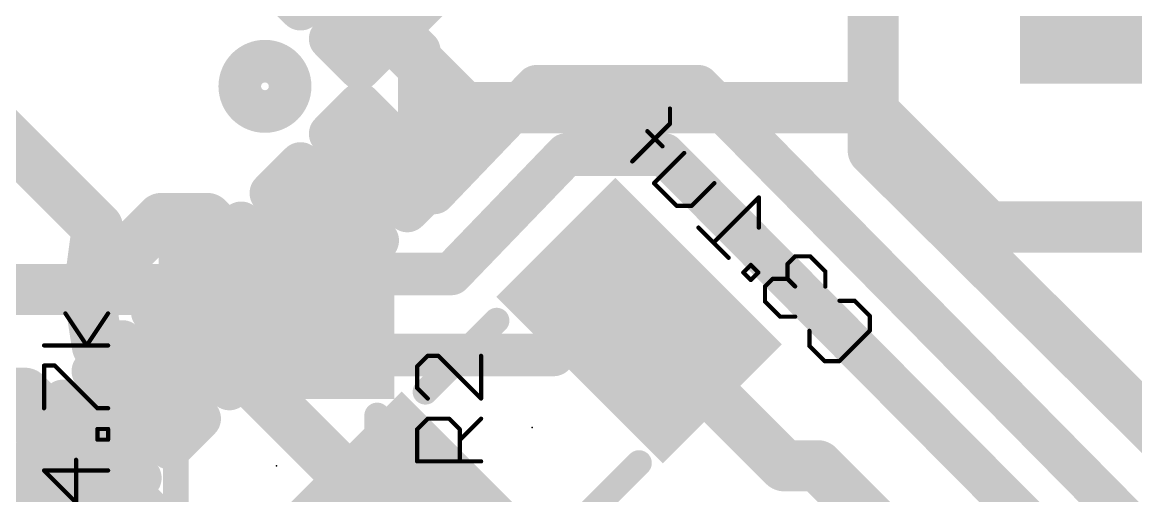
# Model space of a CAD drawing. Extents: x -6 to 101, y -9 to 20.
# Drawn here: x 18.55 to 25.19, y 6.7 to 9.53 of the extents above; entities that cross this region are included whole.
import ezdxf

# ---------------------------------------------------------------- set-up
doc = ezdxf.new("R2010")
doc.units = 0
for name, color, linetype in [('1', 22, 'CONTINUOUS'), ('16', 175, 'CONTINUOUS'), ('21', 253, 'CONTINUOUS'), ('22', 253, 'CONTINUOUS'), ('23', 7, 'CONTINUOUS'), ('24', 7, 'CONTINUOUS'), ('25', 253, 'CONTINUOUS'), ('26', 253, 'CONTINUOUS'), ('27', 253, 'CONTINUOUS'), ('28', 253, 'CONTINUOUS'), ('29', 253, 'CONTINUOUS'), ('30', 253, 'CONTINUOUS'), ('31', 253, 'CONTINUOUS'), ('32', 253, 'CONTINUOUS'), ('52', 253, 'CONTINUOUS')]:
    doc.layers.add(name, color=color, linetype=linetype)

# ---------------------------------------------------------------- blocks, each defined once
blk = doc.blocks.new('RECT')
blk.add_solid([(-0.5, -0.5), (0.5, -0.5), (-0.5, 0.5), (0.5, 0.5)])
blk = doc.blocks.new('RECT112000X48000R50')
at = {"const_width": 0.075}
blk.add_lwpolyline([(0.3125, -0.075), (0.3125, 0.075, 0.4142), (0.275, 0.1125), (-0.275, 0.1125, 0.4142), (-0.3125, 0.075), (-0.3125, -0.075, 0.4142), (-0.275, -0.1125), (0.275, -0.1125, 0.4142)], format="xyb", close=True, dxfattribs=at)
blk.add_solid([(-0.2938, -0.0938), (0.2938, -0.0938), (-0.2938, 0.0938), (0.2938, 0.0938)])
blk = doc.blocks.new('RECT144512X80512R50')
at = {"const_width": 0.1258}
blk.add_lwpolyline([(0.3887, -0.1258), (0.3887, 0.1258, 0.4142), (0.3258, 0.1887), (-0.3258, 0.1887, 0.4142), (-0.3887, 0.1258), (-0.3887, -0.1258, 0.4142), (-0.3258, -0.1887), (0.3258, -0.1887, 0.4142)], format="xyb", close=True, dxfattribs=at)
blk.add_solid([(-0.3512, -0.1512), (0.3512, -0.1512), (-0.3512, 0.1512), (0.3512, 0.1512)])
blk = doc.blocks.new('RECT80512X144512R50')
at = {"const_width": 0.1258}
blk.add_lwpolyline([(0.1887, -0.3258), (0.1887, 0.3258, 0.4142), (0.1258, 0.3887), (-0.1258, 0.3887, 0.4142), (-0.1887, 0.3258), (-0.1887, -0.3258, 0.4142), (-0.1258, -0.3887), (0.1258, -0.3887, 0.4142)], format="xyb", close=True, dxfattribs=at)
blk.add_solid([(-0.1512, -0.3512), (0.1512, -0.3512), (-0.1512, 0.3512), (0.1512, 0.3512)])
blk = doc.blocks.new('RECT48000X112000R50')
at = {"const_width": 0.075}
blk.add_lwpolyline([(0.1125, -0.275), (0.1125, 0.275, 0.4142), (0.075, 0.3125), (-0.075, 0.3125, 0.4142), (-0.1125, 0.275), (-0.1125, -0.275, 0.4142), (-0.075, -0.3125), (0.075, -0.3125, 0.4142)], format="xyb", close=True, dxfattribs=at)
blk.add_solid([(-0.0938, -0.2938), (0.0938, -0.2938), (-0.0938, 0.2938), (0.0938, 0.2938)])

msp = doc.modelspace()

# ---------------------------------------------------------------- linework, layer by layer
at = {"layer": '1', "const_width": 0.3048}
for points in [[(21.1836, 9.017), (20.1422, 10.0584)], [(20.066, 7.8994), (21.1836, 9.017)], [(23.5966, 9.017), (21.1836, 9.017)], [(24.3078, 8.3058), (23.5966, 9.017)], [(24.3078, 8.3058), (25.8064, 8.3058)], [(17.9676, 7.9338), (19.9156, 7.9338)], [(19.9156, 7.9338), (20.066, 7.7834)], [(20.066, 7.7834), (20.066, 7.8994)]]:
    msp.add_lwpolyline(points, dxfattribs=at)
at = {"layer": '1', "const_width": 0.1524}
for points in [[(21.1836, 9.0932, 1), (21.1836, 8.9408)], [(21.2375, 8.9631, 1), (21.1297, 9.0709)], [(23.6505, 9.0709, 1), (23.5427, 8.9631)], [(23.5966, 8.9408, 1), (23.5966, 9.0932)], [(21.1297, 8.9631, 1), (21.2375, 9.0709)], [(24.3078, 8.382, 1), (24.3078, 8.2296)], [(24.2539, 8.2519, 1), (24.3617, 8.3597)], [(19.9695, 7.9877, 1), (19.8617, 7.8799)], [(19.9156, 7.8576, 1), (19.9156, 8.01)], [(20.1422, 7.8994, 1), (19.9898, 7.8994)], [(20.0121, 7.9533, 1), (20.1199, 7.8455)], [(20.0121, 7.7295, 1), (20.1199, 7.8373)], [(19.9898, 7.7834, 1), (20.1422, 7.7834)]]:
    msp.add_lwpolyline(points, format="xyb", dxfattribs=at)
at = {"layer": '16'}
for points, const_width in [([(22.225, 11.0887), (20.7045, 9.5683)], 0.3048), ([(23.622, 8.763), (23.622, 11.049)], 0.3048), ([(16.3205, 10.9825), (18.9992, 8.3038)], 0.3048), ([(21.0058, 8.509), (21.6154, 9.144)], 0.254), ([(21.6154, 9.144), (22.5806, 9.144)], 0.254), ([(22.5806, 9.144), (26.5938, 5.08)], 0.254), ([(23.622, 8.763), (27.0256, 5.3848)], 0.3048), ([(20.7045, 8.7197), (20.9153, 8.509)], 0.254), ([(21.1074, 8.0264), (21.7932, 8.7376)], 0.254), ([(21.7932, 8.7376), (22.3774, 8.7376)], 0.254), ([(22.3774, 8.7376), (25.9334, 5.1562)], 0.254), ([(20.9153, 8.509), (21.0058, 8.509)], 0.254), ([(18.9484, 7.9248), (19.3802, 8.3566)], 0.3048), ([(19.3802, 8.3566), (19.6535, 8.3566)], 0.3048), ([(19.6535, 8.3566), (19.9974, 8.0126)], 0.3048), ([(20.351, 8.3662), (20.6908, 8.0264)], 0.254), ([(18.9992, 8.3038), (18.9484, 7.9248)], 0.3048), ([(19.9974, 8.0126), (20.4663, 7.5438)], 0.254), ([(20.6908, 8.0264), (21.1074, 8.0264)], 0.254), ([(18.9992, 7.5966), (18.9484, 7.9248)], 0.3048), ([(22.2264, 7.7484), (23.0914, 6.8834)], 0.3048), ([(21.717, 7.5438), (21.9216, 7.7484)], 0.254), ([(21.9216, 7.7484), (22.2264, 7.7484)], 0.254), ([(19.6439, 7.6591), (20.7766, 6.5264)], 0.3048), ([(19.2903, 7.3055), (18.9992, 7.5966)], 0.3048), ([(20.4663, 7.5438), (21.717, 7.5438)], 0.254), ([(17.8664, 7.3152), (18.5674, 7.3152)], 0.3048), ([(18.5674, 7.3152), (18.9306, 6.952)], 0.3048), ([(18.9306, 6.952), (18.9368, 6.952)], 0.3048), ([(18.9368, 6.952), (19.7927, 6.096)], 0.3048), ([(23.0914, 6.8834), (23.2918, 6.8834)], 0.3048), ([(23.2918, 6.8834), (24.9174, 5.2578)], 0.3048), ([(18.5832, 6.5984), (19.873, 5.3086)], 0.3048)]:
    msp.add_lwpolyline(points, dxfattribs=dict(at, const_width=const_width))
for points, const_width in [([(20.6507, 9.6221, 1), (20.7584, 9.5144)], 0.1524), ([(21.6154, 9.2075, 1), (21.6154, 9.0805)], 0.127), ([(21.6612, 9.1, 1), (21.5696, 9.188)], 0.127), ([(22.6258, 9.1886, 1), (22.5354, 9.0994)], 0.127), ([(22.5806, 9.0805, 1), (22.5806, 9.2075)], 0.127), ([(23.6757, 8.8171, 1), (23.5683, 8.7089)], 0.1524), ([(20.7494, 8.7646, 1), (20.6596, 8.6748)], 0.127), ([(21.7932, 8.8011, 1), (21.7932, 8.6741)], 0.127), ([(21.8389, 8.6935, 1), (21.7475, 8.7817)], 0.127), ([(22.4225, 8.7823, 1), (22.3323, 8.6929)], 0.127), ([(22.3774, 8.6741, 1), (22.3774, 8.8011)], 0.127), ([(23.5458, 8.763, 1), (23.6982, 8.763)], 0.1524), ([(20.9153, 8.5725, 1), (20.9153, 8.4455)], 0.127), ([(21.0058, 8.4455, 1), (21.0058, 8.5725)], 0.127), ([(20.8704, 8.4641, 1), (20.9602, 8.5539)], 0.127), ([(20.96, 8.553, 1), (21.0516, 8.465)], 0.127), ([(19.3802, 8.4328, 1), (19.3802, 8.2804)], 0.1524), ([(19.4341, 8.3027, 1), (19.3263, 8.4105)], 0.1524), ([(19.7073, 8.4105, 1), (19.5996, 8.3027)], 0.1524), ([(19.6535, 8.2804, 1), (19.6535, 8.4328)], 0.1524), ([(20.3959, 8.4111, 1), (20.3061, 8.3213)], 0.127), ([(19.0747, 8.2936, 1), (18.9237, 8.3139)], 0.1524), ([(18.9453, 8.2499, 1), (19.0531, 8.3576)], 0.1524), ([(19.9435, 7.9587, 1), (20.0513, 8.0665)], 0.1524), ([(20.0423, 8.0575, 1), (19.9525, 7.9677)], 0.127), ([(20.6908, 8.0899, 1), (20.6908, 7.9629)], 0.127), ([(20.6459, 7.9815, 1), (20.7357, 8.0713)], 0.127), ([(21.0617, 8.0705, 1), (21.1531, 7.9823)], 0.127), ([(21.1074, 7.9629, 1), (21.1074, 8.0899)], 0.127), ([(19.0237, 7.9365, 1), (18.8731, 7.9131)], 0.1524), ([(18.8945, 7.9787, 1), (19.0023, 7.8709)], 0.1524), ([(18.8729, 7.9349, 1), (19.0239, 7.9147)], 0.1524), ([(22.2803, 7.8023, 1), (22.1725, 7.6945)], 0.1524), ([(21.9216, 7.8119, 1), (21.9216, 7.6849)], 0.127), ([(21.9665, 7.7035, 1), (21.8767, 7.7933)], 0.127), ([(22.2264, 7.6849, 1), (22.2264, 7.8119)], 0.127), ([(19.6978, 7.713, 1), (19.59, 7.6052)], 0.1524), ([(19.0531, 7.6505, 1), (18.9453, 7.5428)], 0.1524), ([(18.9239, 7.585, 1), (19.0745, 7.6083)], 0.1524), ([(20.4663, 7.6073, 1), (20.4663, 7.4803)], 0.127), ([(20.4214, 7.4989, 1), (20.5112, 7.5887)], 0.127), ([(21.6721, 7.5887, 1), (21.7619, 7.4989)], 0.127), ([(21.717, 7.4803, 1), (21.717, 7.6073)], 0.127), ([(18.6213, 7.3691, 1), (18.5135, 7.2613)], 0.1524), ([(18.5674, 7.239, 1), (18.5674, 7.3914)], 0.1524), ([(19.2364, 7.2516, 1), (19.3442, 7.3594)], 0.1524), ([(18.9306, 7.0282, 1), (18.9306, 6.8758)], 0.1524), ([(18.9907, 7.0059, 1), (18.8829, 6.8981)], 0.1524), ([(18.9368, 6.8758, 1), (18.9368, 7.0282)], 0.1524), ([(18.8767, 6.8981, 1), (18.9845, 7.0059)], 0.1524), ([(23.0914, 6.9596, 1), (23.0914, 6.8072)], 0.1524), ([(23.3457, 6.9373, 1), (23.2379, 6.8295)], 0.1524), ([(23.2918, 6.8072, 1), (23.2918, 6.9596)], 0.1524), ([(23.0375, 6.8295, 1), (23.1453, 6.9373)], 0.1524), ([(18.6371, 6.6523, 1), (18.5293, 6.5445)], 0.1524)]:
    msp.add_lwpolyline(points, format="xyb", dxfattribs=dict(at, const_width=const_width))
at = {"layer": '21', "const_width": 0.1524}
for points in [[(19.466, 7.1834), (19.466, 6.5834)], [(20.666, 7.1834), (20.666, 6.5834)]]:
    msp.add_lwpolyline(points, dxfattribs=at)
at = {"layer": '21', "const_width": 0.0762}
for points in [[(19.5041, 7.1834, 1), (19.4279, 7.1834)], [(20.7041, 7.1834, 1), (20.6279, 7.1834)]]:
    msp.add_lwpolyline(points, format="xyb", dxfattribs=at)
at = {"layer": '22'}
for points, const_width in [([(20.9167, 8.9319), (20.9167, 9.3561)], 0.254), ([(21.3779, 7.7484), (20.9536, 7.3241)], 0.1524), ([(22.2264, 6.8999), (21.8021, 6.4756)], 0.1524)]:
    msp.add_lwpolyline(points, dxfattribs=dict(at, const_width=const_width))
for points, const_width in [([(20.9802, 9.3561, 1), (20.8532, 9.3561)], 0.127), ([(19.9974, 8.994, 1), (19.9974, 9.294, 1), (19.9974, 8.994)], 0.254), ([(20.8532, 8.9319, 1), (20.9802, 8.9319)], 0.127), ([(21.4048, 7.7215, 1), (21.3509, 7.7753)], 0.0762), ([(20.9267, 7.3511, 1), (20.9805, 7.2972)], 0.0762), ([(22.2533, 6.8729, 1), (22.1995, 6.9268)], 0.0762)]:
    msp.add_lwpolyline(points, format="xyb", dxfattribs=dict(at, const_width=const_width))
at = {"layer": '23'}
msp.add_point((20.066, 6.8834), dxfattribs=at)
at = {"layer": '24'}
msp.add_point((21.59, 7.112), dxfattribs=at)
at = {"layer": '25', "const_width": 0.0254}
for points in [[(20.9674, 7.5381), (20.9039, 7.4746)], [(21.031, 7.5381), (20.9674, 7.5381)], [(21.2852, 7.2839), (21.031, 7.5381)], [(21.2852, 7.5381), (21.2852, 7.2839)], [(20.9039, 7.4746), (20.9039, 7.3474)], [(20.9039, 7.3474), (20.9674, 7.2839)], [(20.9039, 7.1003), (20.9674, 7.1639)], [(20.9674, 7.1639), (21.0945, 7.1639)], [(21.0945, 7.1639), (21.1581, 7.1003)], [(21.1581, 7.0368), (21.2852, 7.1639)], [(20.9039, 6.9097), (20.9039, 7.1003)], [(21.1581, 7.1003), (21.1581, 6.9097)], [(21.2852, 6.9097), (20.9039, 6.9097)]]:
    msp.add_lwpolyline(points, dxfattribs=at)
at = {"layer": '25', "const_width": 0.0127}
for points in [[(20.9674, 7.5445, 1), (20.9674, 7.5318)], [(20.9719, 7.5336, 1), (20.9629, 7.5426)], [(21.0355, 7.5426, 1), (21.0265, 7.5336)], [(21.031, 7.5318, 1), (21.031, 7.5445)], [(21.2916, 7.5381, 1), (21.2788, 7.5381)], [(20.9102, 7.4746, 1), (20.8975, 7.4746)], [(20.8994, 7.479, 1), (20.9084, 7.4701)], [(20.8975, 7.3474, 1), (20.9102, 7.3474)], [(20.9084, 7.3519, 1), (20.8994, 7.343)], [(20.9629, 7.2794, 1), (20.9719, 7.2884)], [(21.2788, 7.2839, 1), (21.2916, 7.2839)], [(21.2807, 7.2794, 1), (21.2897, 7.2884)], [(20.9674, 7.1703, 1), (20.9674, 7.1575)], [(20.9719, 7.1594, 1), (20.9629, 7.1684)], [(21.099, 7.1684, 1), (21.09, 7.1594)], [(21.0945, 7.1575, 1), (21.0945, 7.1703)], [(21.2897, 7.1594, 1), (21.2807, 7.1684)], [(20.9102, 7.1003, 1), (20.8975, 7.1003)], [(20.8994, 7.1048, 1), (20.9084, 7.0959)], [(21.1644, 7.1003, 1), (21.1517, 7.1003)], [(21.1536, 7.0959, 1), (21.1626, 7.1048)], [(21.1536, 7.0413, 1), (21.1626, 7.0323)], [(20.8975, 6.9097, 1), (20.9102, 6.9097)], [(20.9039, 6.916, 1), (20.9039, 6.9033)], [(21.1517, 6.9097, 1), (21.1644, 6.9097)], [(21.2852, 6.9033, 1), (21.2852, 6.916)]]:
    msp.add_lwpolyline(points, format="xyb", dxfattribs=at)
at = {"layer": '26', "const_width": 0.0254}
for points in [[(23.1567, 8.1313), (23.1117, 8.0864)], [(23.1117, 8.0864), (23.1117, 7.9965)], [(23.2465, 8.1313), (23.1567, 8.1313)], [(23.3364, 8.0415), (23.2465, 8.1313)], [(23.3364, 7.9516), (23.3364, 8.0415)], [(23.0218, 7.9965), (22.9769, 7.9516)], [(22.9769, 7.9516), (22.9769, 7.8617)], [(23.1117, 7.9965), (23.0218, 7.9965)], [(23.1117, 7.9965), (23.1567, 7.9516)], [(22.9769, 7.8617), (23.0668, 7.7718)], [(23.4213, 7.8667), (23.5111, 7.8667)], [(23.5111, 7.8667), (23.601, 7.7769)], [(23.0668, 7.7718), (23.1567, 7.7718)], [(23.601, 7.7769), (23.601, 7.687)], [(23.2415, 7.5971), (23.2415, 7.687)], [(23.601, 7.687), (23.4213, 7.5072)], [(23.3314, 7.5072), (23.2415, 7.5971)], [(23.4213, 7.5072), (23.3314, 7.5072)]]:
    msp.add_lwpolyline(points, dxfattribs=at)
at = {"layer": '26', "const_width": 0.0127}
for points in [[(23.1072, 8.0909, 1), (23.1162, 8.0819)], [(23.1181, 8.0864, 1), (23.1054, 8.0864)], [(23.1567, 8.1377, 1), (23.1567, 8.125)], [(23.1611, 8.1268, 1), (23.1522, 8.1358)], [(23.251, 8.1358, 1), (23.242, 8.1268)], [(23.2465, 8.125, 1), (23.2465, 8.1377)], [(23.3428, 8.0415, 1), (23.3301, 8.0415)], [(23.3319, 8.037, 1), (23.3409, 8.0459)], [(22.9832, 7.9516, 1), (22.9705, 7.9516)], [(22.9724, 7.9561, 1), (22.9814, 7.9471)], [(23.0218, 8.0029, 1), (23.0218, 7.9902)], [(23.0263, 7.992, 1), (23.0173, 8.001)], [(23.1162, 8.001, 1), (23.1072, 7.992)], [(23.1054, 7.9965, 1), (23.1181, 7.9965)], [(23.1117, 7.9902, 1), (23.1117, 8.0029)], [(23.1522, 7.9471, 1), (23.1611, 7.9561)], [(23.3301, 7.9516, 1), (23.3428, 7.9516)], [(22.9814, 7.8662, 1), (22.9724, 7.8572)], [(22.9705, 7.8617, 1), (22.9832, 7.8617)], [(23.4213, 7.8731, 1), (23.4213, 7.8604)], [(23.5156, 7.8712, 1), (23.5066, 7.8622)], [(23.5111, 7.8604, 1), (23.5111, 7.8731)], [(23.0668, 7.7782, 1), (23.0668, 7.7655)], [(23.0623, 7.7673, 1), (23.0713, 7.7763)], [(23.1567, 7.7655, 1), (23.1567, 7.7782)], [(23.6074, 7.7769, 1), (23.5947, 7.7769)], [(23.5965, 7.7724, 1), (23.6055, 7.7813)], [(23.2478, 7.687, 1), (23.2351, 7.687)], [(23.6055, 7.6825, 1), (23.5965, 7.6915)], [(23.5947, 7.687, 1), (23.6074, 7.687)], [(23.2351, 7.5971, 1), (23.2478, 7.5971)], [(23.246, 7.6016, 1), (23.237, 7.5926)], [(23.3314, 7.5136, 1), (23.3314, 7.5009)], [(23.3269, 7.5027, 1), (23.3359, 7.5117)], [(23.4168, 7.5117, 1), (23.4257, 7.5027)], [(23.4213, 7.5009, 1), (23.4213, 7.5136)]]:
    msp.add_lwpolyline(points, format="xyb", dxfattribs=at)
at = {"layer": '27', "const_width": 0.0254}
for points in [[(18.9356, 7.6003), (18.8085, 7.7909)], [(19.0627, 7.7909), (18.9356, 7.6003)], [(19.0627, 7.6003), (18.6814, 7.6003)], [(18.6814, 7.2261), (18.6814, 7.4803)], [(18.6814, 7.4803), (18.7449, 7.4803)], [(18.7449, 7.4803), (18.9991, 7.2261)], [(18.9991, 7.2261), (19.0627, 7.2261)], [(18.9991, 7.0389), (18.9991, 7.1025)], [(18.9991, 7.1025), (19.0627, 7.1025)], [(19.0627, 7.1025), (19.0627, 7.0389)], [(19.0627, 7.0389), (18.9991, 7.0389)], [(18.872, 6.6647), (18.872, 6.919)], [(19.0627, 6.8554), (18.6814, 6.8554)], [(18.6814, 6.8554), (18.872, 6.6647)]]:
    msp.add_lwpolyline(points, dxfattribs=at)
at = {"layer": '27', "const_width": 0.0127}
for points in [[(18.8138, 7.7944, 1), (18.8032, 7.7874)], [(19.068, 7.7874, 1), (19.0574, 7.7944)], [(18.6814, 7.6066, 1), (18.6814, 7.5939)], [(18.9303, 7.6038, 1), (18.9409, 7.5967)], [(18.9303, 7.5967, 1), (18.9409, 7.6038)], [(19.0627, 7.5939, 1), (19.0627, 7.6066)], [(18.6877, 7.4803, 1), (18.675, 7.4803)], [(18.6814, 7.4866, 1), (18.6814, 7.4739)], [(18.7494, 7.4848, 1), (18.7404, 7.4758)], [(18.7449, 7.4739, 1), (18.7449, 7.4866)], [(18.675, 7.2261, 1), (18.6877, 7.2261)], [(18.9991, 7.2324, 1), (18.9991, 7.2197)], [(18.9947, 7.2216, 1), (19.0036, 7.2305)], [(19.0627, 7.2197, 1), (19.0627, 7.2324)], [(18.9991, 7.1089, 1), (18.9991, 7.0961)], [(19.0055, 7.1025, 1), (18.9928, 7.1025)], [(19.0691, 7.1025, 1), (19.0563, 7.1025)], [(19.0627, 7.0961, 1), (19.0627, 7.1089)], [(18.9991, 7.0453, 1), (18.9991, 7.0326)], [(18.9928, 7.0389, 1), (19.0055, 7.0389)], [(19.0563, 7.0389, 1), (19.0691, 7.0389)], [(19.0627, 7.0326, 1), (19.0627, 7.0453)], [(18.8784, 6.919, 1), (18.8657, 6.919)], [(18.6814, 6.8618, 1), (18.6814, 6.8491)], [(18.6859, 6.8599, 1), (18.6769, 6.8509)], [(19.0627, 6.8491, 1), (19.0627, 6.8618)]]:
    msp.add_lwpolyline(points, format="xyb", dxfattribs=at)
at = {"layer": '28', "const_width": 0.0254}
for points in [[(22.4108, 8.9215), (22.4108, 9.0113)], [(22.1861, 8.6968), (22.4108, 8.9215)], [(22.3659, 8.7866), (22.276, 8.8765)], [(22.3159, 8.567), (22.4957, 8.7467)], [(22.4507, 8.4322), (22.3159, 8.567)], [(22.6754, 8.567), (22.5406, 8.4322)], [(22.94, 8.4821), (22.6704, 8.2125)], [(22.94, 8.3024), (22.94, 8.4821)], [(22.5406, 8.4322), (22.4507, 8.4322)], [(22.7603, 8.1226), (22.5805, 8.3024)], [(22.8926, 8.0802), (22.8476, 8.0353)], [(22.8476, 8.0353), (22.8926, 7.9903)], [(22.9375, 8.0353), (22.8926, 8.0802)], [(22.8926, 7.9903), (22.9375, 8.0353)]]:
    msp.add_lwpolyline(points, dxfattribs=at)
at = {"layer": '28', "const_width": 0.0127}
for points in [[(22.4172, 9.0113, 1), (22.4045, 9.0113)], [(22.4045, 8.9215, 1), (22.4172, 8.9215)], [(22.4153, 8.917, 1), (22.4063, 8.926)], [(22.2805, 8.881, 1), (22.2715, 8.872)], [(22.3614, 8.7822, 1), (22.3704, 8.7911)], [(22.5001, 8.7423, 1), (22.4912, 8.7512)], [(22.1816, 8.7013, 1), (22.1906, 8.6923)], [(22.3204, 8.5715, 1), (22.3114, 8.5625)], [(22.3114, 8.5715, 1), (22.3204, 8.5625)], [(22.6799, 8.5625, 1), (22.6709, 8.5715)], [(22.9464, 8.4821, 1), (22.9337, 8.4821)], [(22.9445, 8.4776, 1), (22.9355, 8.4866)], [(22.4507, 8.4385, 1), (22.4507, 8.4258)], [(22.4462, 8.4277, 1), (22.4552, 8.4367)], [(22.5361, 8.4367, 1), (22.5451, 8.4277)], [(22.5406, 8.4258, 1), (22.5406, 8.4385)], [(22.585, 8.3069, 1), (22.576, 8.2979)], [(22.9337, 8.3024, 1), (22.9464, 8.3024)], [(22.6659, 8.217, 1), (22.6749, 8.208)], [(22.7558, 8.1181, 1), (22.7647, 8.1271)], [(22.8521, 8.0398, 1), (22.8431, 8.0308)], [(22.8431, 8.0398, 1), (22.8521, 8.0308)], [(22.897, 8.0847, 1), (22.8881, 8.0757)], [(22.897, 8.0757, 1), (22.8881, 8.0847)], [(22.942, 8.0308, 1), (22.933, 8.0398)], [(22.933, 8.0308, 1), (22.942, 8.0398)], [(22.8881, 7.9948, 1), (22.897, 7.9858)], [(22.8881, 7.9858, 1), (22.897, 7.9948)]]:
    msp.add_lwpolyline(points, format="xyb", dxfattribs=at)
at = {"layer": '52', "const_width": 0.254}
for points in [[(20.9167, 9.3561), (18.0175, 12.2553)], [(18.0175, 6.0327), (20.9167, 8.9319)]]:
    msp.add_lwpolyline(points, dxfattribs=at)
at = {"layer": '52', "const_width": 0.127}
for points in [[(20.8718, 9.3112, 1), (20.9616, 9.401)], [(20.9616, 8.887, 1), (20.8718, 8.9768)]]:
    msp.add_lwpolyline(points, format="xyb", dxfattribs=at)

# ---------------------------------------------------------------- block references
at = {"layer": '1', "rotation": 270}
for p, xscale, yscale in [((25.2984, 9.9618), 1.4, 1.4), ((20.066, 7.7834), 0.8, 1.2)]:
    msp.add_blockref('RECT', p, dxfattribs=dict(at, xscale=xscale, yscale=yscale))
at = {"layer": '16', "rotation": 135}
for name, p in [('RECT48000X112000R50', (20.7045, 9.5683)), ('RECT112000X48000R50', (20.7045, 8.7197)), ('RECT112000X48000R50', (20.351, 8.3662)), ('RECT112000X48000R50', (19.9974, 8.0126)), ('RECT112000X48000R50', (19.6439, 7.6591)), ('RECT112000X48000R50', (19.2903, 7.3055)), ('RECT112000X48000R50', (18.9368, 6.952)), ('RECT112000X48000R50', (18.5832, 6.5984))]:
    msp.add_blockref(name, p, dxfattribs=at)
at = {"layer": '16', "xscale": 0.8, "yscale": 1.2, "rotation": 225}
for p in [(22.2264, 7.7484), (20.9536, 6.4756)]:
    msp.add_blockref('RECT', p, dxfattribs=at)
at = {"layer": '29', "rotation": 270}
for p, xscale, yscale in [((25.2984, 9.9618), 1.6032, 1.6032), ((20.066, 7.7834), 1.0032, 1.4032)]:
    msp.add_blockref('RECT', p, dxfattribs=dict(at, xscale=xscale, yscale=yscale))
at = {"layer": '30', "rotation": 135}
for name, p in [('RECT80512X144512R50', (20.351, 9.9218)), ('RECT80512X144512R50', (20.7045, 9.5683)), ('RECT144512X80512R50', (20.7045, 8.7197)), ('RECT144512X80512R50', (20.351, 8.3662)), ('RECT144512X80512R50', (19.9974, 8.0126)), ('RECT144512X80512R50', (19.6439, 7.6591)), ('RECT144512X80512R50', (19.2903, 7.3055)), ('RECT144512X80512R50', (18.9368, 6.952)), ('RECT144512X80512R50', (18.5832, 6.5984)), ('RECT144512X80512R50', (18.2297, 6.2449))]:
    msp.add_blockref(name, p, dxfattribs=at)
at = {"layer": '30', "xscale": 1.0032, "yscale": 1.4032, "rotation": 225}
for p in [(22.2264, 7.7484), (20.9536, 6.4756)]:
    msp.add_blockref('RECT', p, dxfattribs=at)
at = {"layer": '31', "rotation": 270}
for p, xscale, yscale in [((25.2984, 9.9618), 1.4, 1.4), ((20.066, 7.7834), 0.8, 1.2)]:
    msp.add_blockref('RECT', p, dxfattribs=dict(at, xscale=xscale, yscale=yscale))
at = {"layer": '32', "rotation": 135}
for name, p in [('RECT48000X112000R50', (20.7045, 9.5683)), ('RECT112000X48000R50', (20.7045, 8.7197)), ('RECT112000X48000R50', (20.351, 8.3662)), ('RECT112000X48000R50', (19.9974, 8.0126)), ('RECT112000X48000R50', (19.6439, 7.6591)), ('RECT112000X48000R50', (19.2903, 7.3055)), ('RECT112000X48000R50', (18.9368, 6.952)), ('RECT112000X48000R50', (18.5832, 6.5984))]:
    msp.add_blockref(name, p, dxfattribs=at)
at = {"layer": '32', "xscale": 0.8, "yscale": 1.2, "rotation": 225}
for p in [(22.2264, 7.7484), (20.9536, 6.4756)]:
    msp.add_blockref('RECT', p, dxfattribs=at)
at = {"layer": '52', "rotation": 135}
for p, xscale, yscale in [((20.6515, 9.5152), 0.3, 0.45), ((20.6515, 8.7728), 0.45, 0.3), ((20.298, 8.4192), 0.45, 0.3), ((19.9444, 8.0657), 0.45, 0.3), ((19.5908, 7.7121), 0.45, 0.3), ((19.2373, 7.3586), 0.45, 0.3), ((18.8837, 7.005), 0.45, 0.3), ((18.5302, 6.6514), 0.45, 0.3)]:
    msp.add_blockref('RECT', p, dxfattribs=dict(at, xscale=xscale, yscale=yscale))

doc.saveas('drawing.dxf')
